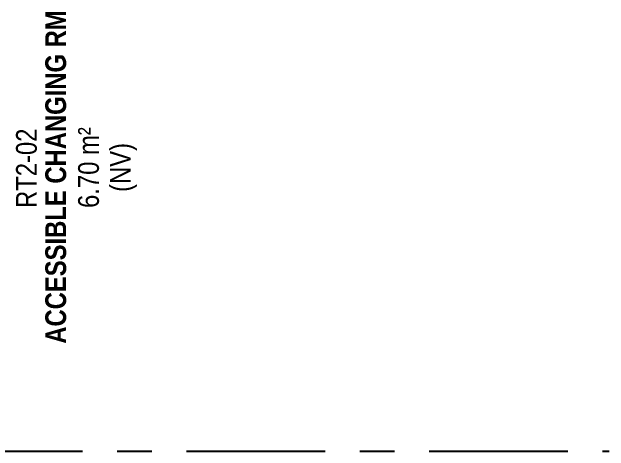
# Model space of a CAD drawing. Header units: millimetres. Extents: x -92759 to 184353, y -15225 to 86714.
# Drawn here: x 91318 to 96486, y 44941 to 48743 of the extents above; entities that cross this region are included whole.
import ezdxf

# ---------------------------------------------------------------- set-up
doc = ezdxf.new("R2010")
doc.units = ezdxf.units.MM
doc.linetypes.add('IDA - Grid Line', pattern=[2100, 1200, -300, 300, -300])
doc.layers.add('0-1', color=9, linetype='Continuous')
doc.layers.add('A-_ROOMNAME_A', color=8, linetype='Continuous')
doc.layers.add('S-_ANOTGRID_E-1', color=9, linetype='IDA - Grid Line', true_color=0x808080)
doc.styles.add('Arial Narrow_2', font='ARIALN.TTF', dxfattribs={"height": 225})
doc.styles.add('Arial Narrow_B_1', font='ARIALNB.TTF', dxfattribs={"height": 300})

# ---------------------------------------------------------------- blocks, each defined once
blk = doc.blocks.new('A$C3019c3af')
at = {"layer": 'S-_ANOTGRID_E-1'}
blk.add_line((-38173.1, 12200), (13784.7, 12200), dxfattribs=at)
at = {"layer": 'A-_ROOMNAME_A', "char_height": 180, "attachment_point": 1, "rotation": 90}
for s, insert, width, style in [('ACCESSIBLE CHANGING RM', (8905.5, 13129.6), 3727.847, 'Arial Narrow_B_1'), ('6.70 m²', (9189.6, 14304.8), 877.848, 'Arial Narrow_2'), ('RT2-02', (8652.1, 14304.8), 877.848, 'Arial Narrow_2'), ('(NV)', (9465.3, 14443.6), 541.139, 'Arial Narrow_2')]:
    blk.add_mtext(s, dxfattribs=dict(at, insert=insert, width=width, style=style))

msp = doc.modelspace()

# ---------------------------------------------------------------- block references
at = {"layer": '0-1'}
msp.add_blockref('A$C3019c3af', (82701.1, 32741.2), dxfattribs=at)

doc.saveas('drawing.dxf')
